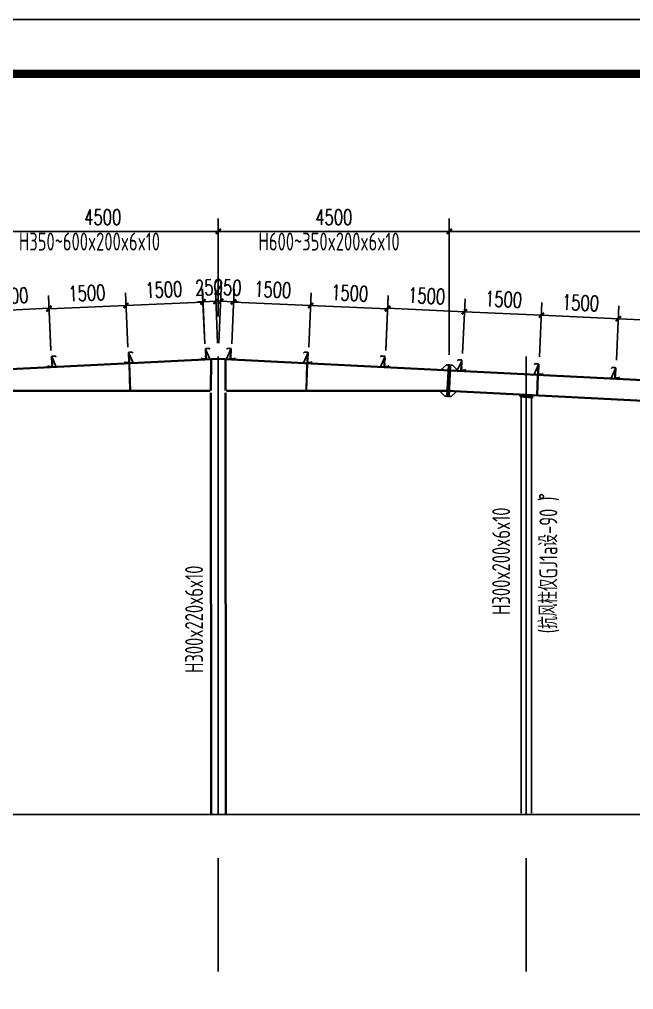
# Model space of a CAD drawing. Extents: x 180850 to 1400258, y 48356 to 327067.
# Drawn here: x 1311228 to 1323193, y 180243 to 199123 of the extents above; entities that cross this region are included whole.
import ezdxf

# ---------------------------------------------------------------- set-up
doc = ezdxf.new("R2010")
doc.units = 0
doc.header["$LTSCALE"] = 1000
for name, color, linetype in [('AXIS', 3, 'Continuous'), ('DOTE', 1, 'Continuous'), ('GL', 150, 'Continuous'), ('GZ', 50, 'Continuous'), ('LT', 27, 'Continuous'), ('PUB_TITLE', 4, 'Continuous'), ('PZ', 202, 'Continuous'), ('TEXT', 7, 'Continuous')]:
    doc.layers.add(name, color=color, linetype=linetype)
doc.styles.add('_TCH_DIM_T3', font='SIMPLEX', dxfattribs={"width": 0.705882, "bigfont": 'GBCBIG'})
doc.styles.add('TSSD_Norm', font='tssdeng.shx', dxfattribs={"bigfont": 'hztxt.shx'})
doc.dimstyles.new('TCH_100_1', dxfattribs={"dimtxt": 297.5, "dimasz": 100, "dimexe": 250, "dimexo": 300, "dimgap": 126.25, "dimtad": 1, "dimdec": 0, "dimzin": 0, "dimdsep": 46, "dimtxsty": '_TCH_DIM_T3', "dimblk": 'ARCHTICK', "dimcen": 0.09, "dimclrd": 126, "dimclre": 126, "dimclrt": 7, "dimazin": 2, "dimtfac": 1, "dimtdec": 0, "dimtix": 1, "dimtmove": 2, "dimatfit": 3, "dimfxl": 1, "dimtolj": 1, "dimtzin": 0, "dimarcsym": 0})

# ---------------------------------------------------------------- blocks, each defined once
blk = doc.blocks.new('_ArchTick')
at = {"color": 0, "linetype": 'ByBlock', "const_width": 0.4}
blk.add_lwpolyline([(-0.5, -0.5), (0.5, 0.5)], dxfattribs=at)
blk = doc.blocks.new('*D1895')
at = {"color": 126, "linetype": 'ByBlock', "lineweight": -2, "transparency": 16777216}
for p, q in [((1310603, 192598), (1310603, 195248)), ((1315103, 193341), (1315103, 195248)), ((1310603, 194998), (1315103, 194998))]:
    blk.add_line(p, q, dxfattribs=at)
at = {"layer": 'Defpoints', "color": 0, "linetype": 'ByBlock', "transparency": 16777216}
for p in [(1315103, 194998), (1315103, 193041), (1310603, 192298)]:
    blk.add_point(p, dxfattribs=at)
at = {"color": 126, "linetype": 'ByBlock', "lineweight": -2, "transparency": 16777216, "xscale": 100, "yscale": 100, "zscale": 100, "rotation": 180}
blk.add_blockref('_ArchTick', (1310603, 194998), dxfattribs=at)
at = {"color": 126, "linetype": 'ByBlock', "lineweight": -2, "transparency": 16777216, "xscale": 100, "yscale": 100, "zscale": 100}
blk.add_blockref('_ArchTick', (1315103, 194998), dxfattribs=at)
at = {"color": 7, "linetype": 'ByBlock', "transparency": 16777216, "insert": (1312853, 195273), "char_height": 297.5, "attachment_point": 5, "style": '_TCH_DIM_T3'}
blk.add_mtext('\\A1;4500', dxfattribs=at)
blk = doc.blocks.new('*D1896')
at = {"color": 126, "linetype": 'ByBlock', "lineweight": -2, "transparency": 16777216}
for p, q in [((1314840, 192812), (1314796, 193878)), ((1315090, 192822), (1315046, 193888)), ((1314806, 193628), (1314706, 193624)), ((1315056, 193638), (1314806, 193628)), ((1315056, 193638), (1315156, 193643))]:
    blk.add_line(p, q, dxfattribs=at)
at = {"layer": 'Defpoints', "color": 0, "linetype": 'ByBlock', "transparency": 16777216}
for p in [(1314806, 193628), (1314853, 192512, 0), (1315103, 192523, 0)]:
    blk.add_point(p, dxfattribs=at)
at = {"color": 126, "linetype": 'ByBlock', "lineweight": -2, "transparency": 16777216}
for p, xscale, yscale, zscale, rotation in [((1314806, 193628), 100, 100, 100, 2.389850753600648), ((1315056, 193638), 99.99999999999999, 99.99999999999999, 99.99999999999999, 182.3898507536006)]:
    blk.add_blockref('_ArchTick', p, dxfattribs=dict(at, xscale=xscale, yscale=yscale, zscale=zscale, rotation=rotation))
at = {"color": 7, "linetype": 'ByBlock', "transparency": 16777216, "insert": (1314920, 193908), "char_height": 297.5, "attachment_point": 5, "rotation": 2.3899, "style": '_TCH_DIM_T3'}
blk.add_mtext('\\A1;250', dxfattribs=at)
blk = doc.blocks.new('*D1897')
at = {"color": 126, "linetype": 'ByBlock', "lineweight": -2, "transparency": 16777216}
for p, q in [((1311842, 192678), (1311795, 193738)), ((1313341, 192745), (1313293, 193805)), ((1313304, 193556), (1311806, 193488))]:
    blk.add_line(p, q, dxfattribs=at)
at = {"layer": 'Defpoints', "color": 0, "linetype": 'ByBlock', "transparency": 16777216}
for p in [(1311806, 193488), (1313354, 192445, 0), (1311856, 192379, 0)]:
    blk.add_point(p, dxfattribs=at)
at = {"color": 126, "linetype": 'ByBlock', "lineweight": -2, "transparency": 16777216, "xscale": 100, "yscale": 100, "zscale": 100}
for p, rotation in [((1311806, 193488), 182.5815654334774), ((1313304, 193556), 2.581565433477442)]:
    blk.add_blockref('_ArchTick', p, dxfattribs=dict(at, rotation=rotation))
at = {"color": 7, "linetype": 'ByBlock', "transparency": 16777216, "insert": (1312543, 193797), "char_height": 297.5, "attachment_point": 5, "rotation": 2.5816, "style": '_TCH_DIM_T3'}
blk.add_mtext('\\A1;1500', dxfattribs=at)
blk = doc.blocks.new('*D1898')
at = {"color": 126, "linetype": 'ByBlock', "lineweight": -2, "transparency": 16777216}
for p, q in [((1311842, 192691), (1311794, 193751)), ((1310343, 192624), (1310295, 193683)), ((1311805, 193501), (1310307, 193433))]:
    blk.add_line(p, q, dxfattribs=at)
at = {"layer": 'Defpoints', "color": 0, "linetype": 'ByBlock', "transparency": 16777216}
for p in [(1310307, 193433), (1311855, 192391, 0), (1310357, 192325, 0)]:
    blk.add_point(p, dxfattribs=at)
at = {"color": 126, "linetype": 'ByBlock', "lineweight": -2, "transparency": 16777216, "xscale": 100, "yscale": 100, "zscale": 100}
for p, rotation in [((1311805, 193501), 2.581565433477442), ((1310307, 193433), 182.5815654334774)]:
    blk.add_blockref('_ArchTick', p, dxfattribs=dict(at, rotation=rotation))
at = {"color": 7, "linetype": 'ByBlock', "transparency": 16777216, "insert": (1311044, 193742), "char_height": 297.5, "attachment_point": 5, "rotation": 2.5816, "style": '_TCH_DIM_T3'}
blk.add_mtext('\\A1;1500', dxfattribs=at)
blk = doc.blocks.new('*D1900')
at = {"color": 126, "linetype": 'ByBlock', "lineweight": -2, "transparency": 16777216}
for p, q in [((1313341, 192745), (1313293, 193805)), ((1314839, 192812), (1314791, 193873)), ((1314803, 193623), (1313304, 193556))]:
    blk.add_line(p, q, dxfattribs=at)
at = {"layer": 'Defpoints', "color": 0, "linetype": 'ByBlock', "transparency": 16777216}
for p in [(1313304, 193556), (1313354, 192445, 0), (1314853, 192512, 0)]:
    blk.add_point(p, dxfattribs=at)
at = {"color": 126, "linetype": 'ByBlock', "lineweight": -2, "transparency": 16777216, "xscale": 100, "yscale": 100, "zscale": 100}
for p, rotation in [((1313304, 193556), 182.5815654334774), ((1314803, 193623), 2.581565433477442)]:
    blk.add_blockref('_ArchTick', p, dxfattribs=dict(at, rotation=rotation))
at = {"color": 7, "linetype": 'ByBlock', "transparency": 16777216, "insert": (1314041, 193864), "char_height": 297.5, "attachment_point": 5, "rotation": 2.5816, "style": '_TCH_DIM_T3'}
blk.add_mtext('\\A1;1500', dxfattribs=at)
blk = doc.blocks.new('*D1911')
at = {"color": 126, "linetype": 'ByBlock', "lineweight": -2, "transparency": 16777216}
for p, q in [((1315115, 192822), (1315160, 193888)), ((1315365, 192812), (1315410, 193878)), ((1315149, 193638), (1315049, 193643)), ((1315149, 193638), (1315399, 193628)), ((1315399, 193628), (1315499, 193624))]:
    blk.add_line(p, q, dxfattribs=at)
at = {"layer": 'Defpoints', "color": 0, "linetype": 'ByBlock', "transparency": 16777216}
for p in [(1315399, 193628), (1315103, 192523, 0), (1315353, 192512, 0)]:
    blk.add_point(p, dxfattribs=at)
at = {"color": 126, "linetype": 'ByBlock', "lineweight": -2, "transparency": 16777216, "xscale": 100, "yscale": 100, "zscale": 100}
for p, rotation in [((1315149, 193638), 357.6101492463328), ((1315399, 193628), 177.6101492463328)]:
    blk.add_blockref('_ArchTick', p, dxfattribs=dict(at, rotation=rotation))
at = {"color": 7, "linetype": 'ByBlock', "transparency": 16777216, "insert": (1315286, 193908), "char_height": 297.5, "attachment_point": 5, "rotation": 357.6101, "style": '_TCH_DIM_T3'}
blk.add_mtext('\\A1;250', dxfattribs=at)
blk = doc.blocks.new('*D1912')
at = {"color": 126, "linetype": 'ByBlock', "lineweight": -2, "transparency": 16777216}
for p, q in [((1316864, 192745), (1316912, 193805)), ((1318363, 192678), (1318411, 193738)), ((1316901, 193556), (1318399, 193488))]:
    blk.add_line(p, q, dxfattribs=at)
at = {"layer": 'Defpoints', "color": 0, "linetype": 'ByBlock', "transparency": 16777216}
for p in [(1318399, 193488), (1316851, 192445, 0), (1318349, 192379, 0)]:
    blk.add_point(p, dxfattribs=at)
at = {"color": 126, "linetype": 'ByBlock', "lineweight": -2, "transparency": 16777216, "xscale": 100, "yscale": 100, "zscale": 100}
for p, rotation in [((1316901, 193556), 177.4184345665225), ((1318399, 193488), 357.4184345665226)]:
    blk.add_blockref('_ArchTick', p, dxfattribs=dict(at, rotation=rotation))
at = {"color": 7, "linetype": 'ByBlock', "transparency": 16777216, "insert": (1317663, 193797), "char_height": 297.5, "attachment_point": 5, "rotation": 357.4184, "style": '_TCH_DIM_T3'}
blk.add_mtext('\\A1;1500', dxfattribs=at)
blk = doc.blocks.new('*D1913')
at = {"color": 126, "linetype": 'ByBlock', "lineweight": -2, "transparency": 16777216}
for p, q in [((1318363, 192691), (1318411, 193751)), ((1319862, 192624), (1319910, 193683)), ((1318400, 193501), (1319898, 193433))]:
    blk.add_line(p, q, dxfattribs=at)
at = {"layer": 'Defpoints', "color": 0, "linetype": 'ByBlock', "transparency": 16777216}
for p in [(1319898, 193433), (1318350, 192391, 0), (1319848, 192325, 0)]:
    blk.add_point(p, dxfattribs=at)
at = {"color": 126, "linetype": 'ByBlock', "lineweight": -2, "transparency": 16777216, "xscale": 100, "yscale": 100, "zscale": 100}
for p, rotation in [((1318400, 193501), 177.4184345665225), ((1319898, 193433), 357.4184345665226)]:
    blk.add_blockref('_ArchTick', p, dxfattribs=dict(at, rotation=rotation))
at = {"color": 7, "linetype": 'ByBlock', "transparency": 16777216, "insert": (1319162, 193742), "char_height": 297.5, "attachment_point": 5, "rotation": 357.4184, "style": '_TCH_DIM_T3'}
blk.add_mtext('\\A1;1500', dxfattribs=at)
blk = doc.blocks.new('*D1914')
at = {"color": 126, "linetype": 'ByBlock', "lineweight": -2, "transparency": 16777216}
for p, q in [((1319862, 192624), (1319910, 193683)), ((1321360, 192557), (1321408, 193616)), ((1319898, 193433), (1321397, 193366))]:
    blk.add_line(p, q, dxfattribs=at)
at = {"layer": 'Defpoints', "color": 0, "linetype": 'ByBlock', "transparency": 16777216}
for p in [(1321397, 193366), (1319848, 192325, 0), (1321347, 192258, 0)]:
    blk.add_point(p, dxfattribs=at)
at = {"color": 126, "linetype": 'ByBlock', "lineweight": -2, "transparency": 16777216, "xscale": 100, "yscale": 100, "zscale": 100}
for p, rotation in [((1319898, 193433), 177.4184345665225), ((1321397, 193366), 357.4184345665226)]:
    blk.add_blockref('_ArchTick', p, dxfattribs=dict(at, rotation=rotation))
at = {"color": 7, "linetype": 'ByBlock', "transparency": 16777216, "insert": (1320660, 193674), "char_height": 297.5, "attachment_point": 5, "rotation": 357.4184, "style": '_TCH_DIM_T3'}
blk.add_mtext('\\A1;1500', dxfattribs=at)
blk = doc.blocks.new('*D1915')
at = {"color": 126, "linetype": 'ByBlock', "lineweight": -2, "transparency": 16777216}
for p, q in [((1315366, 192812), (1315414, 193873)), ((1316864, 192745), (1316912, 193805)), ((1315402, 193623), (1316901, 193556))]:
    blk.add_line(p, q, dxfattribs=at)
at = {"layer": 'Defpoints', "color": 0, "linetype": 'ByBlock', "transparency": 16777216}
for p in [(1316901, 193556), (1315352, 192512, 0), (1316851, 192445, 0)]:
    blk.add_point(p, dxfattribs=at)
at = {"color": 126, "linetype": 'ByBlock', "lineweight": -2, "transparency": 16777216, "xscale": 100, "yscale": 100, "zscale": 100}
for p, rotation in [((1315402, 193623), 177.4184345665225), ((1316901, 193556), 357.4184345665226)]:
    blk.add_blockref('_ArchTick', p, dxfattribs=dict(at, rotation=rotation))
at = {"color": 7, "linetype": 'ByBlock', "transparency": 16777216, "insert": (1316164, 193864), "char_height": 297.5, "attachment_point": 5, "rotation": 357.4184, "style": '_TCH_DIM_T3'}
blk.add_mtext('\\A1;1500', dxfattribs=at)
blk = doc.blocks.new('*D1920')
at = {"color": 126, "linetype": 'ByBlock', "lineweight": -2, "transparency": 16777216}
for p, q in [((1321360, 192556), (1321408, 193616)), ((1322859, 192489), (1322907, 193548)), ((1321397, 193366), (1322895, 193298))]:
    blk.add_line(p, q, dxfattribs=at)
at = {"layer": 'Defpoints', "color": 0, "linetype": 'ByBlock', "transparency": 16777216}
for p in [(1322895, 193298), (1321347, 192256, 0), (1322845, 192189, 0)]:
    blk.add_point(p, dxfattribs=at)
at = {"color": 126, "linetype": 'ByBlock', "lineweight": -2, "transparency": 16777216, "xscale": 100, "yscale": 100, "zscale": 100}
for p, rotation in [((1321397, 193366), 177.4184345665225), ((1322895, 193298), 357.4184345665226)]:
    blk.add_blockref('_ArchTick', p, dxfattribs=dict(at, rotation=rotation))
at = {"color": 7, "linetype": 'ByBlock', "transparency": 16777216, "insert": (1322159, 193607), "char_height": 297.5, "attachment_point": 5, "rotation": 357.4184, "style": '_TCH_DIM_T3'}
blk.add_mtext('\\A1;1500', dxfattribs=at)
blk = doc.blocks.new('*D1921')
at = {"color": 126, "linetype": 'ByBlock', "lineweight": -2, "transparency": 16777216}
for p, q in [((1322859, 192489), (1322907, 193548)), ((1324357, 192422), (1324405, 193480)), ((1322895, 193298), (1324394, 193231))]:
    blk.add_line(p, q, dxfattribs=at)
at = {"layer": 'Defpoints', "color": 0, "linetype": 'ByBlock', "transparency": 16777216}
for p in [(1324394, 193231), (1322845, 192189, 0), (1324344, 192123, 0)]:
    blk.add_point(p, dxfattribs=at)
at = {"color": 126, "linetype": 'ByBlock', "lineweight": -2, "transparency": 16777216, "xscale": 100, "yscale": 100, "zscale": 100}
for p, rotation in [((1322895, 193298), 177.4184345665225), ((1324394, 193231), 357.4184345665226)]:
    blk.add_blockref('_ArchTick', p, dxfattribs=dict(at, rotation=rotation))
at = {"color": 7, "linetype": 'ByBlock', "transparency": 16777216, "insert": (1323657, 193539), "char_height": 297.5, "attachment_point": 5, "rotation": 357.4184, "style": '_TCH_DIM_T3'}
blk.add_mtext('\\A1;1500', dxfattribs=at)
blk = doc.blocks.new('*D1929')
at = {"color": 126, "linetype": 'ByBlock', "lineweight": -2, "transparency": 16777216}
for p, q in [((1319603, 192598), (1319603, 195248)), ((1329252, 192115), (1329252, 195248)), ((1329252, 194998), (1319603, 194998))]:
    blk.add_line(p, q, dxfattribs=at)
at = {"layer": 'Defpoints', "color": 0, "linetype": 'ByBlock', "transparency": 16777216}
for p in [(1319603, 194998), (1319603, 192298), (1329252, 191815)]:
    blk.add_point(p, dxfattribs=at)
at = {"color": 126, "linetype": 'ByBlock', "lineweight": -2, "transparency": 16777216, "xscale": 100, "yscale": 100, "zscale": 100, "rotation": 180}
blk.add_blockref('_ArchTick', (1319603, 194998), dxfattribs=at)
at = {"color": 126, "linetype": 'ByBlock', "lineweight": -2, "transparency": 16777216, "xscale": 100, "yscale": 100, "zscale": 100}
blk.add_blockref('_ArchTick', (1329252, 194998), dxfattribs=at)
at = {"color": 7, "linetype": 'ByBlock', "transparency": 16777216, "insert": (1324428, 195273), "char_height": 297.5, "attachment_point": 5, "style": '_TCH_DIM_T3'}
blk.add_mtext('\\A1;9650', dxfattribs=at)
blk = doc.blocks.new('*D1930')
at = {"color": 126, "linetype": 'ByBlock', "lineweight": -2, "transparency": 16777216}
for p, q in [((1315103, 193341), (1315103, 195248)), ((1319603, 192598), (1319603, 195248)), ((1319603, 194998), (1315103, 194998))]:
    blk.add_line(p, q, dxfattribs=at)
at = {"layer": 'Defpoints', "color": 0, "linetype": 'ByBlock', "transparency": 16777216}
for p in [(1315103, 194998), (1315103, 193041), (1319603, 192298)]:
    blk.add_point(p, dxfattribs=at)
at = {"color": 126, "linetype": 'ByBlock', "lineweight": -2, "transparency": 16777216, "xscale": 100, "yscale": 100, "zscale": 100, "rotation": 180}
blk.add_blockref('_ArchTick', (1315103, 194998), dxfattribs=at)
at = {"color": 126, "linetype": 'ByBlock', "lineweight": -2, "transparency": 16777216, "xscale": 100, "yscale": 100, "zscale": 100}
blk.add_blockref('_ArchTick', (1319603, 194998), dxfattribs=at)
at = {"color": 7, "linetype": 'ByBlock', "transparency": 16777216, "insert": (1317353, 195273), "char_height": 297.5, "attachment_point": 5, "style": '_TCH_DIM_T3'}
blk.add_mtext('\\A1;4500', dxfattribs=at)

msp = doc.modelspace()

# ---------------------------------------------------------------- linework, layer by layer
at = {"elevation": 4}
for points in [[(1320980.39, 191778.45), (1321219.81, 191761.69), (1321221.2, 191781.64), (1320981.79, 191798.4)], [(1320981.79, 191798.4), (1321221.2, 191781.64), (1321222.6, 191801.59), (1320983.19, 191818.35)]]:
    msp.add_lwpolyline(points, close=True, dxfattribs=at)
msp.add_circle((1321401.47, 189838.12, 4.03), 36.59)
at = {"layer": 'AXIS'}
for p, q in [((1315102.77, 182799.63, 3.86), (1315102.77, 180595.6, 3.86)), ((1321102.6, 182799.63, 3.91), (1321102.6, 180595.6, 3.91))]:
    msp.add_line(p, q, dxfattribs=at)
at = {"layer": 'DOTE'}
for p, q in [((1315102.6, 183649.63, 4), (1315102.6, 192560.34, 4)), ((1321102.6, 183649.63, 4), (1321102.6, 192560.34, 4)), ((1295920.96, 183649.63, 4), (1334374.25, 183649.63, 4))]:
    msp.add_line(p, q, dxfattribs=at)
at = {"layer": 'GL'}
for p, q in [((1315102.6, 192510.61, 4), (1297945.92, 191652.78, 4)), ((1315102.6, 192522.63, 4), (1297946.16, 191664.81, 4)), ((1314952.6, 191898.26, 4.03), (1314954.87, 192500.36, 0.69)), ((1314966.6, 191898.26, 4.03), (1314968.87, 192501.06, 0.69)), ((1315102.6, 192522.63, 4), (1332259.03, 191664.81, 4)), ((1315102.6, 192510.61, 4), (1332259.27, 191652.78, 4)), ((1315238.59, 191898.26, 4.03), (1315236.32, 192501.06, 0.69)), ((1315252.6, 191898.26, 4.03), (1315250.32, 192500.36, 0.69)), ((1314942.45, 191898.82, 4.03), (1310636.45, 191899.65, 4)), ((1314942.45, 191887.64, 5.29), (1310637.05, 191887.67, 4)), ((1315262.21, 191898.84, 4.58), (1319568.74, 191899.65, 4)), ((1315262.21, 191887.66, 5.84), (1319568.14, 191887.67, 4)), ((1319568.1, 191886.84, 4), (1329541.23, 191388.18, 4)), ((1319568.7, 191898.82, 4), (1329541.83, 191400.17, 4))]:
    msp.add_line(p, q, dxfattribs=at)
at = {"layer": 'GL', "elevation": 4}
for points in [[(1313365.63, 192423.75), (1313376, 192424.3), (1313392.12, 191898.86), (1313381.75, 191898.3)], [(1316839.56, 192423.75), (1316829.19, 192424.3), (1316813.07, 191898.86), (1316823.44, 191898.3)], [(1321333.95, 192199.03), (1321323.58, 192199.58), (1321307.4, 191811.91), (1321317.78, 191811.35)]]:
    msp.add_lwpolyline(points, close=True, dxfattribs=at)
at = {"layer": 'GZ'}
for p, q in [((1314954.73, 183649.63, 12.34), (1314952.45, 191858.84, 4.58)), ((1314968.73, 183649.63, 12.34), (1314966.45, 191858.84, 4.62)), ((1315238.21, 191858.84, -4.28), (1315240.49, 183649.63, 4.03)), ((1315252.21, 191858.84, -4.28), (1315254.49, 183649.63, 4.03)), ((1321002.52, 183674.63, 1.29), (1321002.52, 191816.99, 2.32)), ((1321202.6, 191802.99, -0.02), (1321202.6, 183674.63, -0.02))]:
    msp.add_line(p, q, dxfattribs=at)
at = {"layer": 'LT', "color": 1, "linetype": 'Continuous'}
for p, q in [((1313379.35, 192588.92), (1313339.5, 192586.92)), ((1313379.35, 192588.92), (1313339.5, 192586.92)), ((1314877.48, 192663.82), (1314837.63, 192661.83)), ((1314877.48, 192663.82), (1314837.63, 192661.83)), ((1315327.71, 192663.82), (1315367.57, 192661.83)), ((1315327.71, 192663.82), (1315367.57, 192661.83)), ((1316825.84, 192588.92), (1316865.7, 192586.92)), ((1316825.84, 192588.92), (1316865.7, 192586.92)), ((1311881.22, 192514.01), (1311841.37, 192512.02)), ((1311881.22, 192514.01), (1311841.37, 192512.02)), ((1311885.79, 192422.6), (1311845.94, 192420.61)), ((1311885.79, 192422.6), (1311845.94, 192420.61)), ((1313383.92, 192497.51), (1313344.07, 192495.52)), ((1313383.92, 192497.51), (1313344.07, 192495.52)), ((1314882.05, 192572.42), (1314842.2, 192570.42)), ((1314882.05, 192572.42), (1314842.2, 192570.42)), ((1315323.14, 192572.42), (1315363, 192570.42)), ((1315323.14, 192572.42), (1315363, 192570.42)), ((1316821.27, 192497.51), (1316861.12, 192495.52)), ((1316821.27, 192497.51), (1316861.12, 192495.52)), ((1318319.4, 192422.6), (1318359.25, 192420.61)), ((1318319.4, 192422.6), (1318359.25, 192420.61)), ((1318323.97, 192514.01), (1318363.82, 192512.02)), ((1318323.97, 192514.01), (1318363.82, 192512.02)), ((1319822.1, 192439.1), (1319861.95, 192437.11)), ((1319822.1, 192439.1), (1319861.95, 192437.11)), ((1319817.53, 192347.7), (1319857.38, 192345.7)), ((1319817.53, 192347.7), (1319857.38, 192345.7)), ((1321315.65, 192272.79), (1321355.51, 192270.8)), ((1321315.65, 192272.79), (1321355.51, 192270.8)), ((1321320.23, 192364.2), (1321360.08, 192362.2)), ((1321320.23, 192364.2), (1321360.08, 192362.2)), ((1322818.35, 192289.29), (1322858.21, 192287.3)), ((1322818.35, 192289.29), (1322858.21, 192287.3)), ((1322813.78, 192197.88), (1322853.64, 192195.89)), ((1322813.78, 192197.88), (1322853.64, 192195.89))]:
    msp.add_line(p, q, dxfattribs=at)
at = {"layer": 'LT'}
for points in [[(1313357.04, 192632.6, -0.41421356), (1313366.52, 192643.08), (1313422.21, 192645.87), (1313436.33, 192633.09), (1313438.34, 192635.32), (1313423.3, 192648.93), (1313363.38, 192645.93, 0.41421356), (1313353.89, 192635.44), (1313362.73, 192458.66, -0.41421356), (1313353.24, 192448.18), (1313297.55, 192445.39), (1313283.43, 192458.17), (1313281.42, 192455.94), (1313296.46, 192442.33), (1313356.39, 192445.33, 0.41421356), (1313365.87, 192455.82), (1313357.04, 192632.6)], [(1314855.16, 192707.5, -0.41421356), (1314864.65, 192717.99), (1314920.34, 192720.77), (1314934.46, 192708), (1314936.47, 192710.22), (1314921.43, 192723.83), (1314861.51, 192720.84, 0.41421356), (1314852.02, 192710.35), (1314860.86, 192533.57, -0.41421356), (1314851.37, 192523.08), (1314795.68, 192520.3), (1314781.56, 192533.07), (1314779.55, 192530.85), (1314794.59, 192517.24), (1314854.51, 192520.24, 0.41421356), (1314864, 192530.72), (1314855.16, 192707.5)], [(1315350.03, 192707.5, 0.41421356), (1315340.54, 192717.99), (1315284.85, 192720.77), (1315270.73, 192708), (1315268.72, 192710.22), (1315283.76, 192723.83), (1315343.69, 192720.84, -0.41421356), (1315353.17, 192710.35), (1315344.34, 192533.57, 0.41421356), (1315353.82, 192523.08), (1315409.51, 192520.3), (1315423.63, 192533.07), (1315425.64, 192530.85), (1315410.6, 192517.24), (1315350.68, 192520.24, -0.41421356), (1315341.19, 192530.72), (1315350.03, 192707.5)], [(1316848.16, 192632.6, 0.41421356), (1316838.67, 192643.08), (1316782.98, 192645.87), (1316768.86, 192633.09), (1316766.85, 192635.32), (1316781.89, 192648.93), (1316841.81, 192645.93, -0.41421356), (1316851.3, 192635.44), (1316842.46, 192458.66, 0.41421356), (1316851.95, 192448.18), (1316907.64, 192445.39), (1316921.76, 192458.17), (1316923.77, 192455.94), (1316908.73, 192442.33), (1316848.81, 192445.33, -0.41421356), (1316839.32, 192455.82), (1316848.16, 192632.6)], [(1311858.91, 192557.69, -0.41421356), (1311868.39, 192568.18), (1311924.08, 192570.96), (1311938.2, 192558.19), (1311940.22, 192560.41), (1311925.17, 192574.02), (1311865.25, 192571.02, 0.41421356), (1311855.76, 192560.54), (1311864.6, 192383.76, -0.41421356), (1311855.11, 192373.27), (1311799.42, 192370.49), (1311785.3, 192383.26), (1311783.29, 192381.04), (1311798.33, 192367.43), (1311858.26, 192370.42, 0.41421356), (1311867.75, 192380.91), (1311858.91, 192557.69)], [(1318346.29, 192557.69, 0.41421356), (1318336.8, 192568.18), (1318281.11, 192570.96), (1318266.99, 192558.19), (1318264.98, 192560.41), (1318280.02, 192574.02), (1318339.94, 192571.02, -0.41421356), (1318349.43, 192560.54), (1318340.59, 192383.76, 0.41421356), (1318350.08, 192373.27), (1318405.77, 192370.49), (1318419.89, 192383.26), (1318421.9, 192381.04), (1318406.86, 192367.43), (1318346.93, 192370.42, -0.41421356), (1318337.45, 192380.91), (1318346.29, 192557.69)], [(1319844.41, 192482.78, 0.41421356), (1319834.93, 192493.27), (1319779.24, 192496.05), (1319765.12, 192483.28), (1319763.11, 192485.5), (1319778.15, 192499.11), (1319838.07, 192496.12, -0.41421356), (1319847.56, 192485.63), (1319838.72, 192308.85, 0.41421356), (1319848.21, 192298.36), (1319903.9, 192295.58), (1319918.02, 192308.35), (1319920.03, 192306.13), (1319904.99, 192292.52), (1319845.06, 192295.52, -0.41421356), (1319835.57, 192306), (1319844.41, 192482.78)], [(1321342.54, 192407.88, 0.41421356), (1321333.05, 192418.36), (1321277.37, 192421.15), (1321263.25, 192408.37), (1321261.23, 192410.6), (1321276.28, 192424.21), (1321336.2, 192421.21, -0.41421356), (1321345.69, 192410.72), (1321336.85, 192233.94, 0.41421356), (1321346.34, 192223.46), (1321402.03, 192220.67), (1321416.15, 192233.45), (1321418.16, 192231.22), (1321403.12, 192217.61), (1321343.19, 192220.61, -0.41421356), (1321333.7, 192231.1), (1321342.54, 192407.88)], [(1322840.67, 192332.97, 0.41421356), (1322831.18, 192343.46), (1322775.49, 192346.24), (1322761.37, 192333.47), (1322759.36, 192335.69), (1322774.4, 192349.3), (1322834.33, 192346.3, -0.41421356), (1322843.82, 192335.82), (1322834.98, 192159.04, 0.41421356), (1322844.47, 192148.55), (1322900.15, 192145.77), (1322914.27, 192158.54), (1322916.29, 192156.32), (1322901.25, 192142.71), (1322841.32, 192145.7, -0.41421356), (1322831.83, 192156.19), (1322840.67, 192332.97)]]:
    msp.add_lwpolyline(points, format="xyb", dxfattribs=at)
at = {"layer": 'LT', "elevation": 4}
for points in [[(1313357.29, 192627.6), (1313363.28, 192627.9), (1313372.87, 192436.14), (1313366.87, 192435.84)], [(1313363.78, 192617.91), (1313372.87, 192436.14), (1313442.76, 192439.64)], [(1314855.41, 192702.51), (1314861.41, 192702.81), (1314870.99, 192511.05), (1314865, 192510.75)], [(1314861.91, 192692.82), (1314870.99, 192511.05), (1314940.89, 192514.54)], [(1315343.29, 192692.82), (1315334.2, 192511.05), (1315264.3, 192514.54)], [(1315349.78, 192702.51), (1315343.79, 192702.81), (1315334.2, 192511.05), (1315340.19, 192510.75)], [(1316841.42, 192617.91), (1316832.33, 192436.14), (1316762.43, 192439.64)], [(1316847.91, 192627.6), (1316841.91, 192627.9), (1316832.33, 192436.14), (1316838.32, 192435.84)], [(1311859.16, 192552.7), (1311865.15, 192553), (1311874.74, 192361.24), (1311868.74, 192360.94)], [(1311865.65, 192543.01), (1311874.74, 192361.24), (1311944.64, 192364.73)], [(1318339.54, 192543.01), (1318330.46, 192361.24), (1318260.56, 192364.73)], [(1318346.04, 192552.7), (1318340.04, 192553), (1318330.46, 192361.24), (1318336.45, 192360.94)], [(1319837.67, 192468.1), (1319828.58, 192286.33), (1319758.69, 192289.82)], [(1319844.16, 192477.79), (1319838.17, 192478.09), (1319828.58, 192286.33), (1319834.58, 192286.03)], [(1321335.8, 192393.2), (1321326.71, 192211.42), (1321256.81, 192214.92)], [(1321342.29, 192402.88), (1321336.3, 192403.18), (1321326.71, 192211.42), (1321332.7, 192211.12)], [(1322833.93, 192318.29), (1322824.84, 192136.52), (1322754.94, 192140.01)], [(1322840.42, 192327.98), (1322834.43, 192328.28), (1322824.84, 192136.52), (1322830.83, 192136.22)]]:
    msp.add_lwpolyline(points, close=True, dxfattribs=at)
at = {"layer": 'LT', "color": 1, "linetype": 'Continuous'}
for points in [[(1313356.88, 192575.53), (1313355.66, 192599.99), (1313365.87, 192575.98), (1313364.65, 192600.44)], [(1313356.88, 192575.53), (1313355.66, 192599.99), (1313365.87, 192575.98), (1313364.65, 192600.44)], [(1314855.01, 192650.44), (1314853.79, 192674.9), (1314864, 192650.89), (1314862.78, 192675.35)], [(1314855.01, 192650.44), (1314853.79, 192674.9), (1314864, 192650.89), (1314862.78, 192675.35)], [(1314858.36, 192583.49), (1314859.58, 192559.03), (1314867.35, 192583.94), (1314868.57, 192559.48)], [(1314858.36, 192583.49), (1314859.58, 192559.03), (1314867.35, 192583.94), (1314868.57, 192559.48)], [(1315346.83, 192583.49), (1315345.61, 192559.03), (1315337.84, 192583.94), (1315336.62, 192559.48)], [(1315346.83, 192583.49), (1315345.61, 192559.03), (1315337.84, 192583.94), (1315336.62, 192559.48)], [(1315350.18, 192650.44), (1315351.4, 192674.9), (1315341.19, 192650.89), (1315342.41, 192675.35)], [(1315350.18, 192650.44), (1315351.4, 192674.9), (1315341.19, 192650.89), (1315342.41, 192675.35)], [(1316848.31, 192575.53), (1316849.53, 192599.99), (1316839.32, 192575.98), (1316840.54, 192600.44)], [(1316848.31, 192575.53), (1316849.53, 192599.99), (1316839.32, 192575.98), (1316840.54, 192600.44)], [(1311858.76, 192500.63), (1311857.53, 192525.09), (1311867.75, 192501.08), (1311866.52, 192525.54)], [(1311858.76, 192500.63), (1311857.53, 192525.09), (1311867.75, 192501.08), (1311866.52, 192525.54)], [(1311862.1, 192433.68), (1311863.33, 192409.22), (1311871.09, 192434.13), (1311872.32, 192409.67)], [(1311862.1, 192433.68), (1311863.33, 192409.22), (1311871.09, 192434.13), (1311872.32, 192409.67)], [(1313360.23, 192508.59), (1313361.46, 192484.13), (1313369.22, 192509.04), (1313370.44, 192484.58)], [(1313360.23, 192508.59), (1313361.46, 192484.13), (1313369.22, 192509.04), (1313370.44, 192484.58)], [(1316844.96, 192508.59), (1316843.74, 192484.13), (1316835.97, 192509.04), (1316834.75, 192484.58)], [(1316844.96, 192508.59), (1316843.74, 192484.13), (1316835.97, 192509.04), (1316834.75, 192484.58)], [(1318343.09, 192433.68), (1318341.87, 192409.22), (1318334.1, 192434.13), (1318332.88, 192409.67)], [(1318343.09, 192433.68), (1318341.87, 192409.22), (1318334.1, 192434.13), (1318332.88, 192409.67)], [(1318346.44, 192500.63), (1318347.66, 192525.09), (1318337.45, 192501.08), (1318338.67, 192525.54)], [(1318346.44, 192500.63), (1318347.66, 192525.09), (1318337.45, 192501.08), (1318338.67, 192525.54)], [(1319844.56, 192425.72), (1319845.79, 192450.18), (1319835.58, 192426.17), (1319836.8, 192450.63)], [(1319844.56, 192425.72), (1319845.79, 192450.18), (1319835.58, 192426.17), (1319836.8, 192450.63)], [(1319841.22, 192358.77), (1319839.99, 192334.31), (1319832.23, 192359.22), (1319831.01, 192334.76)], [(1319841.22, 192358.77), (1319839.99, 192334.31), (1319832.23, 192359.22), (1319831.01, 192334.76)], [(1321339.35, 192283.87), (1321338.12, 192259.41), (1321330.36, 192284.32), (1321329.13, 192259.86)], [(1321339.35, 192283.87), (1321338.12, 192259.41), (1321330.36, 192284.32), (1321329.13, 192259.86)], [(1321342.69, 192350.81), (1321343.92, 192375.27), (1321333.7, 192351.26), (1321334.93, 192375.72)], [(1321342.69, 192350.81), (1321343.92, 192375.27), (1321333.7, 192351.26), (1321334.93, 192375.72)], [(1322837.47, 192208.96), (1322836.25, 192184.5), (1322828.49, 192209.41), (1322827.26, 192184.95)], [(1322837.47, 192208.96), (1322836.25, 192184.5), (1322828.49, 192209.41), (1322827.26, 192184.95)], [(1322840.82, 192275.91), (1322842.04, 192300.37), (1322831.83, 192276.36), (1322833.06, 192300.82)], [(1322840.82, 192275.91), (1322842.04, 192300.37), (1322831.83, 192276.36), (1322833.06, 192300.82)]]:
    msp.add_solid(points, dxfattribs=at)
at = {"layer": 'PUB_TITLE'}
msp.add_lwpolyline([(1288808.13, 199122.83), (1400258.13, 199122.89), (1400258.13, 136122.96), (1288808.13, 136122.89)], close=True, dxfattribs=at)
at = {"layer": 'PUB_TITLE', "const_width": 159.09}
msp.add_lwpolyline([(1291459.64, 137183.5), (1291459.64, 198062.23), (1399197.52, 198062.29), (1399197.52, 137183.56)], close=True, dxfattribs=at)
at = {"layer": 'PZ'}
for p, q in [((1319547.66, 192400.5, 2), (1319437.96, 192305.86, -0.02)), ((1319547.66, 192400.5, 2), (1319437.96, 192305.86, -0.02)), ((1319547.66, 192400.5, 2), (1319587.61, 192398.5, 2)), ((1319547.66, 192400.5, 2), (1319587.61, 192398.5, 2)), ((1319667.52, 192394.51, 2), (1319627.56, 192396.5, 2)), ((1319667.52, 192394.51, 2), (1319627.56, 192396.5, 2)), ((1319667.52, 192394.51, 2), (1319767.23, 192289.4, -0.02)), ((1319667.52, 192394.51, 2), (1319767.23, 192289.4, -0.02)), ((1319517.14, 191790.01, 4), (1319420.61, 191885.66, 4)), ((1319517.14, 191790.01, 4), (1319420.61, 191885.66, 4)), ((1319636.99, 191784.02, 4), (1319739.68, 191879.01, 4)), ((1319636.99, 191784.02, 4), (1319739.68, 191879.01, 4)), ((1319517.14, 191790.01, 4), (1319557.09, 191788.01, 4)), ((1319517.14, 191790.01, 4), (1319557.09, 191788.01, 4)), ((1319636.99, 191784.02, 4), (1319597.04, 191786.02, 4)), ((1319636.99, 191784.02, 4), (1319597.04, 191786.02, 4))]:
    msp.add_line(p, q, dxfattribs=at)
at = {"layer": 'PZ', "elevation": 4}
for points in [[(1319577.07, 191787.02), (1319557.09, 191788.01), (1319587.61, 192398.5), (1319607.59, 192397.5)], [(1319577.07, 191787.02), (1319557.09, 191788.01), (1319587.61, 192398.5), (1319607.59, 192397.5)], [(1319577.07, 191787.02), (1319597.04, 191786.02), (1319627.56, 192396.5), (1319607.59, 192397.5)], [(1319577.07, 191787.02), (1319597.04, 191786.02), (1319627.56, 192396.5), (1319607.59, 192397.5)]]:
    msp.add_lwpolyline(points, close=True, dxfattribs=at)
at = {"layer": 'PZ'}
for points, const_width, elevation in [([(1314942.45, 191898.84), (1315262.21, 191898.84), (1315262.21, 191878.84), (1314942.45, 191878.84)], 2, 4.58), ([(1314942.45, 191858.84), (1315262.21, 191858.84), (1315262.21, 191878.84), (1314942.45, 191878.84)], 2, 4.58), ([(1321109.6, 183849.63), (1321095.6, 183849.63), (1321095.6, 183674.63), (1321109.6, 183674.63)], 2.25, 4), ([(1320977.6, 183649.63), (1321227.6, 183649.63), (1321227.6, 183674.63), (1320977.6, 183674.63)], 2.25, 4)]:
    msp.add_lwpolyline(points, close=True, dxfattribs=dict(at, const_width=const_width, elevation=elevation))

# ---------------------------------------------------------------- texts
at = {"layer": 'TEXT', "style": 'TSSD_Norm', "width": 0.7}
msp.add_text('H350~600x200x6x10', height=350, dxfattribs=at).set_placement((1311218.72, 194624.6, 4))
for s, rotation, p in [('H600~350x200x6x10', 0, (1315886.28, 194624.6, 4)), ('(抗风柱仅GJ1a设-90 )', 90, (1321707.26, 187175.66, 7.72)), ('H300x200x6x10', 90, (1320787.1, 187533.93, 7.72)), ('H300x220x6x10', 90, (1314806.28, 186404.2, 7.72))]:
    msp.add_text(s, height=350, rotation=rotation, dxfattribs=at).set_placement(p)

# ---------------------------------------------------------------- dimensions: what is measured, and where the dimension line sits
at = {"linetype": 'ByBlock'}
dim = msp.add_linear_dim(base=(1315102.6, 194997.79, 4), p1=(1310602.6, 192297.63, 4), p2=(1315102.6, 193040.94, 4), dimstyle='TCH_100_1', dxfattribs=at)
dim.commit()
dim.dimension.update_dxf_attribs({"geometry": '*D1895', "text_midpoint": (1312852.6, 195272.79, 4)})
for base, p1, p2, angle, picture, middle in [((1315102.6, 194997.79, 4), (1319602.6, 192297.63, 4), (1315102.6, 193040.94, 4), 180, '*D1930', (1317352.6, 195272.79, 4)), ((1319602.6, 194997.79, 4), (1329252.44, 191815.09, 4), (1319602.6, 192297.63, 4), 180, '*D1929', (1324427.52, 195272.79, 4)), ((1310306.74, 193433.32, 4), (1311855.24, 192391.41, 4), (1310356.73, 192324.56, 4), 2.581565, '*D1898', (1311043.59, 193741.82, 4)), ((1311805.77, 193488.1, 4), (1313354.3, 192445.48, 4), (1311855.79, 192378.63, 4), 2.581565, '*D1897', (1312542.62, 193796.6, 4)), ((1313304.24, 193555.66, 4), (1314852.81, 192512.2, 4), (1313354.3, 192445.48, 4), 2.581565, '*D1900', (1314041.1, 193864.17, 4)), ((1316900.95, 193555.66, 4), (1315352.38, 192512.2, 4), (1316850.89, 192445.48, 4), 177.418435, '*D1915', (1316164.1, 193864.17, 4)), ((1318399.43, 193488.1, 4), (1316850.89, 192445.48, 4), (1318349.4, 192378.63, 4), 177.418435, '*D1912', (1317662.57, 193796.6, 4)), ((1319898.46, 193433.32, 4), (1318349.95, 192391.41, 4), (1319848.46, 192324.56, 4), 177.418435, '*D1913', (1319161.6, 193741.82, 4)), ((1321396.93, 193365.75, 4), (1319848.46, 192324.56, 4), (1321346.97, 192257.71, 4), 177.418435, '*D1914', (1320660.08, 193674.26, 4)), ((1322895.39, 193298.19, 4), (1321346.89, 192256.28, 4), (1322845.4, 192189.44, 4), 177.418435, '*D1920', (1322158.53, 193606.69, 4)), ((1324393.86, 193230.63, 4), (1322845.4, 192189.44, 4), (1324343.9, 192122.59, 4), 177.418435, '*D1921', (1323657.01, 193539.13, 4))]:
    dim = msp.add_linear_dim(base=base, p1=p1, p2=p2, angle=angle, dimstyle='TCH_100_1', dxfattribs=at)
    dim.commit()
    dim.dimension.update_dxf_attribs({"geometry": picture, "text_midpoint": middle})
for p2, distance, picture, middle in [((1314852.52, 192512.19, 4), -1116.8, '*D1896', (1314919.52, 193908, 4)), ((1315352.67, 192512.19, 4), 1116.8, '*D1911', (1315285.67, 193908, 4))]:
    dim = msp.add_aligned_dim(p1=(1315102.6, 192522.63, 4), p2=p2, distance=distance, dimstyle='TCH_100_1', dxfattribs=at)
    dim.commit()
    dim.dimension.update_dxf_attribs({"geometry": picture, "text_midpoint": middle})

doc.saveas('drawing.dxf')
